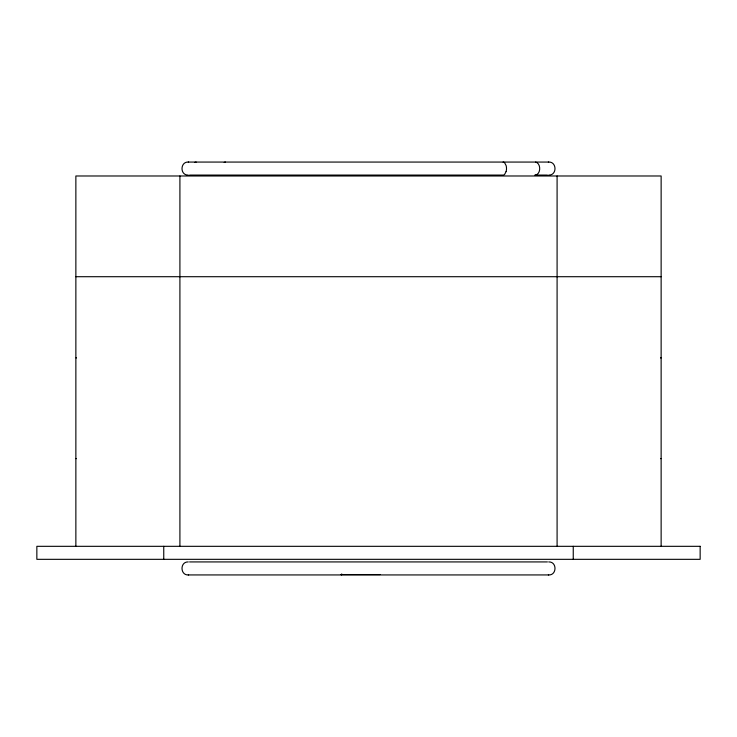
<?xml version="1.0" encoding="UTF-8"?>
<svg xmlns="http://www.w3.org/2000/svg" width="737" height="737" viewBox="0 0 737 737"><rect width="100%" height="100%" fill="white"/><g stroke="black" fill="none" stroke-linecap="round" stroke-linejoin="round"><path stroke-width="1.11" d="M506.135 171.528L504.633 174.365A7.259 3.611 90 0 1 503.076 175.074L189.584 175.074M194.743 162.389L196.143 162.066M224.186 162.389L225.421 162.066M188.626 162.066C180.049 161.274 179.69 175.434 188.285 175.074M548.715 175.074C557.31 175.434 556.951 161.274 548.374 162.066M188.285 561.926C179.69 561.566 180.049 575.726 188.626 574.934M548.374 574.934C556.951 575.726 557.31 561.566 548.715 561.926M535.587 175.074C541.078 173.812 541.078 163.328 535.587 162.066M188.285 162.066L548.715 162.066M534.786 175.074L547.416 175.074M75.865 276.707L661.135 276.707M76.022 357.887L76.491 357.887M660.509 357.887L661.135 357.887M75.865 458.607L76.491 458.607M660.509 458.607L661.135 458.607M189.584 561.926L547.416 561.926M340.577 574.547L380.062 574.547M188.285 574.934L548.715 574.934M661.135 546.32L661.135 175.986L75.865 175.986L75.865 546.32M573.248 546.32L573.248 559.328M557.089 175.986L557.089 546.32M341.904 574.151L341.857 574.538M341.563 574.151L341.563 574.934M179.911 175.986L179.911 546.32M163.752 546.32L163.752 559.328M506.135 171.528A6.182 3.077 -90 0 0 506.135 165.622L504.633 162.776A7.259 3.611 90 0 0 503.076 162.066M700.15 546.32L36.85 546.32L36.85 559.328L700.15 559.328L700.15 546.32"/></g></svg>
